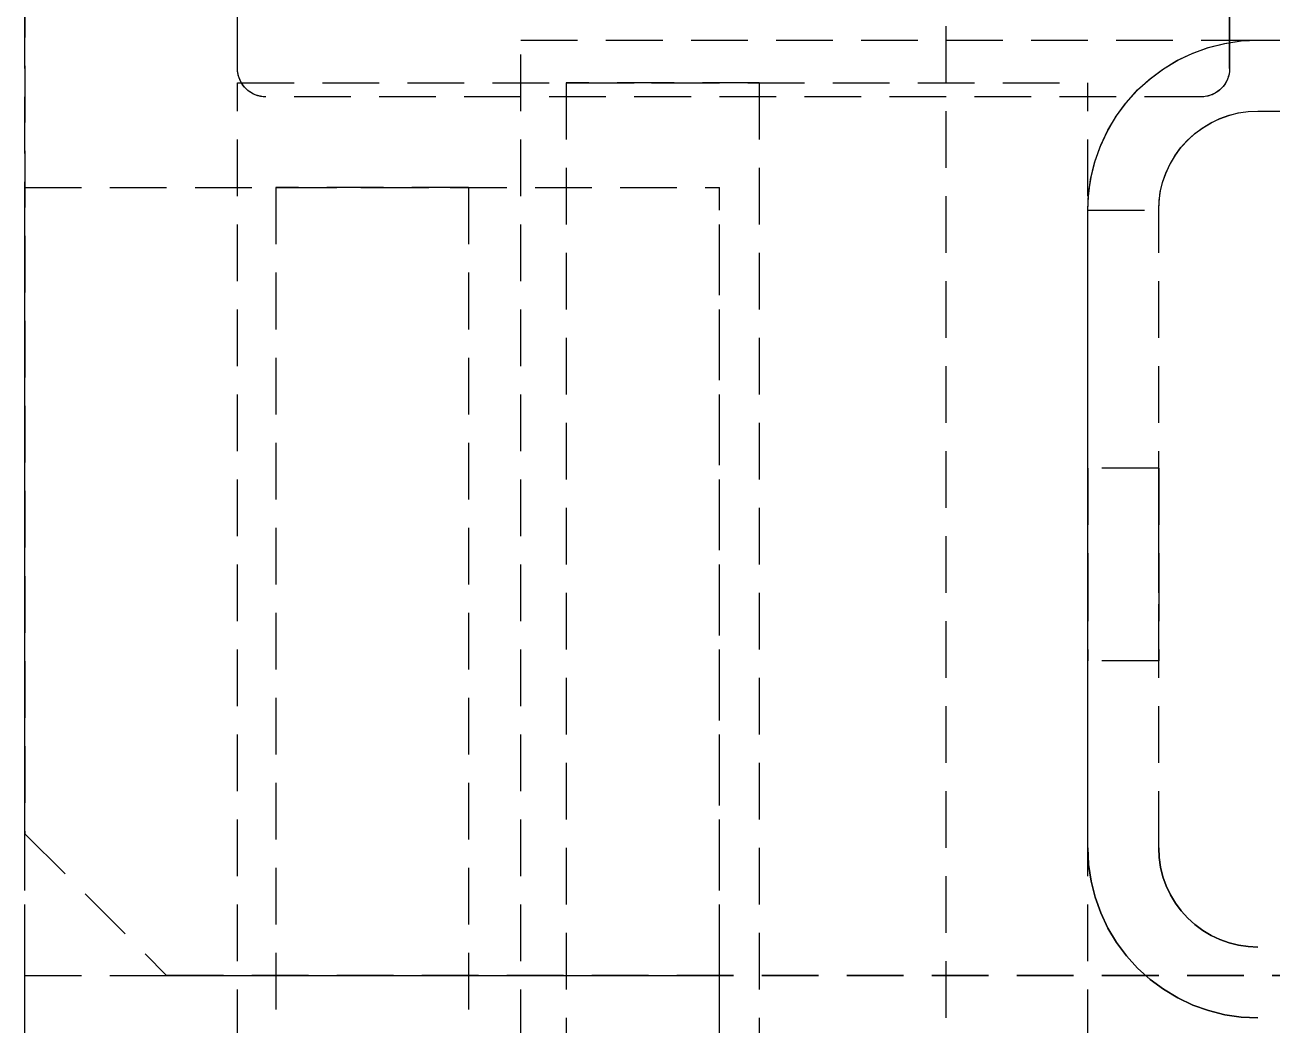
# Model space of a CAD drawing. Header units: metres. Extents: x -200 to 4040, y -1684 to 360.
# Drawn here: x 3542.5 to 3586.5, y -680.25 to -644.96 of the extents above; entities that cross this region are included whole.
import ezdxf

# ---------------------------------------------------------------- set-up
doc = ezdxf.new("R2010")
doc.units = ezdxf.units.M
doc.linetypes.add('DASHED2', pattern=[3, 2, -1])
doc.layers.add('GIZLI', color=8, linetype='DASHED2')

msp = doc.modelspace()

# ---------------------------------------------------------------- linework, layer by layer
at = {"layer": 'GIZLI'}
for points in [[(3542.5, -637.406), (3542.5, -673.5)], [(3542.5, -673.5), (3542.5, -637.406)], [(3550, -646.5), (3550, -641.5)], [(3550, -646.5), (3550, -641.5)], [(3585, -641.5), (3585, -646.5)], [(3585, -646.5), (3585, -641.5)], [(3575, -683), (3575, -642.5)], [(3575, -683), (3575, -642.5)], [(3560, -645.5), (3588.5, -645.5)], [(3560, -720), (3560, -645.5)], [(3560, -645.5), (3588.5, -645.5)], [(3560, -720), (3560, -645.5)], [(3580, -651.5), (3580.029, -650.912), (3580.115, -650.329), (3580.258, -649.758), (3580.457, -649.204), (3580.708, -648.672), (3581.011, -648.167), (3581.362, -647.694), (3581.757, -647.257), (3582.194, -646.862), (3582.667, -646.511), (3583.172, -646.208), (3583.704, -645.957), (3584.258, -645.758), (3584.829, -645.615), (3585.412, -645.529), (3586, -645.5)], [(3580.021, -651), (3580.1, -650.411), (3580.237, -649.832), (3580.43, -649.269), (3580.678, -648.729), (3580.979, -648.216), (3581.328, -647.735), (3581.724, -647.291), (3582.162, -646.888), (3582.637, -646.531), (3583.146, -646.222), (3583.682, -645.966), (3584.241, -645.764), (3584.818, -645.618), (3585.406, -645.529), (3586, -645.5)], [(3586, -645.5), (3612, -645.5)], [(3586, -645.5), (3612, -645.5)], [(3551, -647.5), (3550.902, -647.495), (3550.805, -647.481), (3550.71, -647.457), (3550.617, -647.424), (3550.529, -647.382), (3550.444, -647.331), (3550.366, -647.273), (3550.293, -647.207), (3550.227, -647.134), (3550.169, -647.056), (3550.118, -646.971), (3550.076, -646.883), (3550.043, -646.79), (3550.019, -646.695), (3550.005, -646.598), (3550, -646.5)], [(3551, -647.5), (3550.905, -647.495), (3550.81, -647.482), (3550.717, -647.459), (3550.627, -647.428), (3550.54, -647.388), (3550.458, -647.34), (3550.38, -647.285), (3550.309, -647.222), (3550.243, -647.153), (3550.184, -647.079), (3550.133, -646.998), (3550.09, -646.913), (3550.054, -646.825), (3550.028, -646.733), (3550.01, -646.639), (3550.002, -646.57), (3550, -646.5)], [(3585, -646.5), (3584.995, -646.598), (3584.981, -646.695), (3584.957, -646.79), (3584.924, -646.883), (3584.882, -646.971), (3584.831, -647.056), (3584.773, -647.134), (3584.707, -647.207), (3584.634, -647.273), (3584.556, -647.331), (3584.471, -647.382), (3584.383, -647.424), (3584.29, -647.457), (3584.195, -647.481), (3584.098, -647.495), (3584, -647.5)], [(3585, -646.5), (3584.995, -646.595), (3584.982, -646.69), (3584.959, -646.783), (3584.928, -646.873), (3584.888, -646.96), (3584.84, -647.042), (3584.785, -647.12), (3584.722, -647.191), (3584.653, -647.257), (3584.579, -647.316), (3584.498, -647.367), (3584.413, -647.41), (3584.325, -647.446), (3584.233, -647.472), (3584.139, -647.49), (3584.07, -647.498), (3584, -647.5)], [(3550, -720), (3550, -647)], [(3550, -647), (3580, -647)], [(3550, -720), (3550, -647)], [(3550, -647), (3580, -647)], [(3550, -720), (3550, -647)], [(3550, -647), (3580, -647)], [(3550, -720), (3550, -647)], [(3550, -647), (3580, -647)], [(3568.4, -647), (3561.6, -647)], [(3561.6, -647), (3565, -647)], [(3568.4, -647), (3561.6, -647)], [(3561.6, -647), (3565, -647)], [(3561.6, -647), (3561.6, -720)], [(3561.6, -647), (3561.6, -720)], [(3565, -647), (3568.4, -647)], [(3565, -647), (3568.4, -647)], [(3568.4, -647), (3568.4, -720)], [(3568.4, -647), (3568.4, -720)], [(3580, -720), (3580, -647)], [(3580, -720), (3580, -647)], [(3580, -720), (3580, -647)], [(3580, -720), (3580, -647)], [(3584, -647.5), (3551, -647.5)], [(3584, -647.5), (3551, -647.5)], [(3582.5, -651.5), (3582.517, -651.157), (3582.567, -650.817), (3582.651, -650.484), (3582.766, -650.161), (3582.913, -649.85), (3583.09, -649.556), (3583.294, -649.28), (3583.525, -649.025), (3583.78, -648.794), (3584.056, -648.59), (3584.35, -648.413), (3584.661, -648.266), (3584.984, -648.151), (3585.317, -648.067), (3585.657, -648.017), (3586, -648)], [(3582.512, -651.208), (3582.558, -650.864), (3582.638, -650.527), (3582.751, -650.199), (3582.896, -649.884), (3583.071, -649.584), (3583.275, -649.304), (3583.506, -649.045), (3583.761, -648.81), (3584.038, -648.601), (3584.335, -648.421), (3584.648, -648.272), (3584.974, -648.154), (3585.31, -648.069), (3585.654, -648.017), (3586, -648)], [(3586, -648), (3612, -648)], [(3586, -648), (3612, -648)], [(3542.5, -720), (3542.5, -650.703)], [(3542.5, -650.703), (3567, -650.703)], [(3542.5, -678.5), (3542.5, -650.703)], [(3542.5, -650.703), (3567, -650.703)], [(3558.15, -650.703), (3551.35, -650.703)], [(3551.35, -650.703), (3554.75, -650.703)], [(3551.35, -650.703), (3551.35, -720)], [(3554.75, -650.703), (3558.15, -650.703)], [(3558.15, -650.703), (3558.15, -720)], [(3567, -720), (3567, -650.703)], [(3567, -678.5), (3567, -650.703)], [(3580, -651.5), (3580.021, -651)], [(3580, -674), (3580, -651.5)], [(3580, -651.5), (3582.5, -651.5)], [(3580, -674), (3580, -651.5)], [(3580, -651.5), (3582.5, -651.5)], [(3582.5, -651.5), (3582.512, -651.208)], [(3582.5, -674), (3582.5, -651.5)], [(3582.5, -674), (3582.5, -651.5)], [(3582.5, -660.6), (3580, -660.6)], [(3580, -660.6), (3580, -664)], [(3580, -664), (3580, -660.6)], [(3582.5, -660.6), (3580, -660.6)], [(3580, -660.6), (3580, -664)], [(3580, -664), (3580, -660.6)], [(3582.5, -660.6), (3580, -660.6)], [(3580, -660.6), (3580, -664)], [(3580, -664), (3580, -660.6)], [(3582.5, -660.6), (3580, -660.6)], [(3580, -660.6), (3580, -664)], [(3580, -664), (3580, -660.6)], [(3582.5, -660.6), (3580, -660.6)], [(3580, -660.6), (3580, -664)], [(3580, -664), (3580, -660.6)], [(3582.5, -660.6), (3580, -660.6)], [(3580, -660.6), (3580, -664)], [(3580, -664), (3580, -660.6)], [(3582.5, -660.6), (3580, -660.6)], [(3580, -660.6), (3580, -664)], [(3580, -664), (3580, -660.6)], [(3582.5, -660.6), (3580, -660.6)], [(3580, -660.6), (3580, -664)], [(3580, -664), (3580, -660.6)], [(3582.5, -660.6), (3580, -660.6)], [(3580, -660.6), (3580, -664)], [(3580, -664), (3580, -660.6)], [(3582.5, -660.6), (3580, -660.6)], [(3580, -660.6), (3580, -664)], [(3580, -664), (3580, -660.6)], [(3582.5, -660.6), (3580, -660.6)], [(3580, -660.6), (3580, -664)], [(3580, -664), (3580, -660.6)], [(3582.5, -660.6), (3580, -660.6)], [(3580, -660.6), (3580, -664)], [(3580, -664), (3580, -660.6)], [(3582.5, -660.6), (3580, -660.6)], [(3580, -660.6), (3580, -664)], [(3580, -664), (3580, -660.6)], [(3582.5, -660.6), (3580, -660.6)], [(3580, -660.6), (3580, -664)], [(3580, -664), (3580, -660.6)], [(3582.5, -660.6), (3580, -660.6)], [(3580, -660.6), (3580, -664)], [(3580, -664), (3580, -660.6)], [(3582.5, -660.6), (3580, -660.6)], [(3580, -660.6), (3580, -664)], [(3580, -664), (3580, -660.6)], [(3582.5, -660.6), (3580, -660.6)], [(3580, -660.6), (3580, -664)], [(3580, -664), (3580, -660.6)], [(3582.5, -660.6), (3580, -660.6)], [(3580, -660.6), (3580, -664)], [(3580, -664), (3580, -660.6)], [(3582.5, -660.6), (3580, -660.6)], [(3580, -660.6), (3580, -664)], [(3580, -664), (3580, -660.6)], [(3582.5, -660.6), (3580, -660.6)], [(3580, -660.6), (3580, -664)], [(3580, -664), (3580, -660.6)], [(3582.5, -660.6), (3580, -660.6)], [(3580, -660.6), (3580, -664)], [(3580, -664), (3580, -660.6)], [(3582.5, -660.6), (3580, -660.6)], [(3580, -660.6), (3580, -664)], [(3580, -664), (3580, -660.6)], [(3582.5, -660.6), (3580, -660.6)], [(3580, -660.6), (3580, -664)], [(3580, -664), (3580, -660.6)], [(3582.5, -660.6), (3580, -660.6)], [(3580, -660.6), (3580, -664)], [(3580, -664), (3580, -660.6)], [(3582.5, -660.6), (3580, -660.6)], [(3580, -660.6), (3580, -664)], [(3580, -664), (3580, -660.6)], [(3582.5, -660.6), (3580, -660.6)], [(3580, -660.6), (3580, -664)], [(3580, -664), (3580, -660.6)], [(3582.5, -660.6), (3580, -660.6)], [(3580, -660.6), (3580, -664)], [(3580, -664), (3580, -660.6)], [(3582.5, -660.6), (3580, -660.6)], [(3580, -660.6), (3580, -664)], [(3580, -664), (3580, -660.6)], [(3582.5, -660.6), (3580, -660.6)], [(3580, -660.6), (3580, -664)], [(3580, -664), (3580, -660.6)], [(3582.5, -660.6), (3580, -660.6)], [(3580, -660.6), (3580, -664)], [(3580, -664), (3580, -660.6)], [(3582.5, -660.6), (3580, -660.6)], [(3580, -660.6), (3580, -664)], [(3580, -664), (3580, -660.6)], [(3582.5, -660.6), (3580, -660.6)], [(3580, -660.6), (3580, -664)], [(3580, -664), (3580, -660.6)], [(3582.5, -660.6), (3580, -660.6)], [(3580, -660.6), (3580, -664)], [(3580, -664), (3580, -660.6)], [(3582.5, -660.6), (3580, -660.6)], [(3580, -660.6), (3580, -664)], [(3580, -664), (3580, -660.6)], [(3582.5, -660.6), (3580, -660.6)], [(3580, -660.6), (3580, -664)], [(3580, -664), (3580, -660.6)], [(3582.5, -660.6), (3580, -660.6)], [(3580, -660.6), (3580, -664)], [(3580, -664), (3580, -660.6)], [(3582.5, -660.6), (3580, -660.6)], [(3580, -660.6), (3580, -664)], [(3580, -664), (3580, -660.6)], [(3582.5, -660.6), (3580, -660.6)], [(3580, -660.6), (3580, -664)], [(3580, -664), (3580, -660.6)], [(3582.5, -660.6), (3580, -660.6)], [(3580, -660.6), (3580, -664)], [(3580, -664), (3580, -660.6)], [(3582.5, -660.6), (3580, -660.6)], [(3580, -660.6), (3580, -664)], [(3580, -664), (3580, -660.6)], [(3582.5, -660.6), (3580, -660.6)], [(3580, -660.6), (3580, -664)], [(3580, -664), (3580, -660.6)], [(3582.5, -660.6), (3580, -660.6)], [(3580, -660.6), (3580, -664)], [(3580, -664), (3580, -660.6)], [(3582.5, -660.6), (3580, -660.6)], [(3580, -660.6), (3580, -664)], [(3580, -664), (3580, -660.6)], [(3582.5, -660.6), (3580, -660.6)], [(3580, -660.6), (3580, -664)], [(3580, -664), (3580, -660.6)], [(3582.5, -660.6), (3580, -660.6)], [(3580, -660.6), (3580, -664)], [(3580, -664), (3580, -660.6)], [(3582.5, -660.6), (3580, -660.6)], [(3580, -660.6), (3580, -664)], [(3580, -664), (3580, -660.6)], [(3582.5, -660.6), (3580, -660.6)], [(3580, -660.6), (3580, -664)], [(3580, -664), (3580, -660.6)], [(3582.5, -660.6), (3580, -660.6)], [(3580, -660.6), (3580, -664)], [(3580, -664), (3580, -660.6)], [(3582.5, -660.6), (3580, -660.6)], [(3580, -660.6), (3580, -664)], [(3580, -664), (3580, -660.6)], [(3582.5, -660.6), (3580, -660.6)], [(3580, -660.6), (3580, -664)], [(3580, -664), (3580, -660.6)], [(3582.5, -660.6), (3580, -660.6)], [(3580, -660.6), (3580, -664)], [(3580, -664), (3580, -660.6)], [(3582.5, -660.6), (3580, -660.6)], [(3580, -660.6), (3580, -664)], [(3580, -664), (3580, -660.6)], [(3582.5, -660.6), (3580, -660.6)], [(3580, -660.6), (3580, -664)], [(3580, -664), (3580, -660.6)], [(3582.5, -660.6), (3580, -660.6)], [(3580, -660.6), (3580, -664)], [(3580, -664), (3580, -660.6)], [(3582.5, -660.6), (3580, -660.6)], [(3580, -660.6), (3580, -664)], [(3580, -664), (3580, -660.6)], [(3582.5, -660.6), (3580, -660.6)], [(3580, -660.6), (3580, -664)], [(3580, -664), (3580, -660.6)], [(3582.5, -660.6), (3580, -660.6)], [(3580, -660.6), (3580, -664)], [(3580, -664), (3580, -660.6)], [(3582.5, -660.6), (3580, -660.6)], [(3580, -660.6), (3580, -664)], [(3580, -664), (3580, -660.6)], [(3582.5, -660.6), (3580, -660.6)], [(3580, -660.6), (3580, -664)], [(3580, -664), (3580, -660.6)], [(3582.5, -660.6), (3580, -660.6)], [(3580, -660.6), (3580, -664)], [(3580, -664), (3580, -660.6)], [(3582.5, -660.6), (3580, -660.6)], [(3580, -660.6), (3580, -664)], [(3580, -664), (3580, -660.6)], [(3582.5, -660.6), (3580, -660.6)], [(3580, -660.6), (3580, -664)], [(3580, -664), (3580, -660.6)], [(3582.5, -660.6), (3580, -660.6)], [(3580, -660.6), (3580, -664)], [(3580, -664), (3580, -660.6)], [(3582.5, -660.6), (3580, -660.6)], [(3580, -660.6), (3580, -664)], [(3580, -664), (3580, -660.6)], [(3582.5, -660.6), (3580, -660.6)], [(3580, -660.6), (3580, -664)], [(3580, -664), (3580, -660.6)], [(3582.5, -660.6), (3580, -660.6)], [(3580, -660.6), (3580, -664)], [(3580, -664), (3580, -660.6)], [(3582.5, -660.6), (3580, -660.6)], [(3580, -660.6), (3580, -664)], [(3580, -664), (3580, -660.6)], [(3582.5, -660.6), (3580, -660.6)], [(3580, -660.6), (3580, -664)], [(3580, -664), (3580, -660.6)], [(3582.5, -660.6), (3580, -660.6)], [(3580, -660.6), (3580, -664)], [(3580, -664), (3580, -660.6)], [(3582.5, -660.6), (3580, -660.6)], [(3580, -660.6), (3580, -664)], [(3580, -664), (3580, -660.6)], [(3582.5, -660.6), (3580, -660.6)], [(3580, -660.6), (3580, -664)], [(3580, -664), (3580, -660.6)], [(3582.5, -660.6), (3580, -660.6)], [(3580, -660.6), (3580, -664)], [(3580, -664), (3580, -660.6)], [(3582.5, -660.6), (3580, -660.6)], [(3580, -660.6), (3580, -664)], [(3580, -664), (3580, -660.6)], [(3582.5, -660.6), (3580, -660.6)], [(3580, -660.6), (3580, -664)], [(3580, -664), (3580, -660.6)], [(3582.5, -660.6), (3580, -660.6)], [(3580, -660.6), (3580, -664)], [(3580, -664), (3580, -660.6)], [(3582.5, -660.6), (3580, -660.6)], [(3580, -660.6), (3580, -664)], [(3580, -664), (3580, -660.6)], [(3582.5, -660.6), (3580, -660.6)], [(3580, -660.6), (3580, -664)], [(3580, -664), (3580, -660.6)], [(3582.5, -660.6), (3580, -660.6)], [(3580, -660.6), (3580, -664)], [(3580, -664), (3580, -660.6)], [(3582.5, -660.6), (3580, -660.6)], [(3580, -660.6), (3580, -664)], [(3580, -664), (3580, -660.6)], [(3582.5, -660.6), (3580, -660.6)], [(3580, -660.6), (3580, -664)], [(3580, -664), (3580, -660.6)], [(3582.5, -660.6), (3580, -660.6)], [(3580, -660.6), (3580, -664)], [(3580, -664), (3580, -660.6)], [(3582.5, -660.6), (3580, -660.6)], [(3580, -660.6), (3580, -664)], [(3580, -664), (3580, -660.6)], [(3582.5, -660.6), (3580, -660.6)], [(3580, -660.6), (3580, -664)], [(3580, -664), (3580, -660.6)], [(3582.5, -660.6), (3580, -660.6)], [(3580, -660.6), (3580, -664)], [(3580, -664), (3580, -660.6)], [(3582.5, -660.6), (3580, -660.6)], [(3580, -660.6), (3580, -664)], [(3580, -664), (3580, -660.6)], [(3582.5, -660.6), (3580, -660.6)], [(3580, -660.6), (3580, -664)], [(3580, -664), (3580, -660.6)], [(3582.5, -660.6), (3580, -660.6)], [(3580, -660.6), (3580, -664)], [(3580, -664), (3580, -660.6)], [(3582.5, -660.6), (3580, -660.6)], [(3580, -660.6), (3580, -664)], [(3580, -664), (3580, -660.6)], [(3582.5, -660.6), (3580, -660.6)], [(3580, -660.6), (3580, -664)], [(3580, -664), (3580, -660.6)], [(3582.5, -660.6), (3580, -660.6)], [(3580, -660.6), (3580, -664)], [(3580, -664), (3580, -660.6)], [(3582.5, -660.6), (3580, -660.6)], [(3580, -660.6), (3580, -664)], [(3580, -664), (3580, -660.6)], [(3582.5, -660.6), (3580, -660.6)], [(3580, -660.6), (3580, -664)], [(3580, -664), (3580, -660.6)], [(3582.5, -660.6), (3580, -660.6)], [(3580, -660.6), (3580, -664)], [(3580, -664), (3580, -660.6)], [(3582.5, -660.6), (3580, -660.6)], [(3580, -660.6), (3580, -664)], [(3580, -664), (3580, -660.6)], [(3582.5, -660.6), (3580, -660.6)], [(3580, -660.6), (3580, -664)], [(3580, -664), (3580, -660.6)], [(3582.5, -660.6), (3580, -660.6)], [(3580, -660.6), (3580, -664)], [(3580, -664), (3580, -660.6)], [(3582.5, -660.6), (3580, -660.6)], [(3580, -660.6), (3580, -664)], [(3580, -664), (3580, -660.6)], [(3582.5, -660.6), (3580, -660.6)], [(3580, -660.6), (3580, -664)], [(3580, -664), (3580, -660.6)], [(3582.5, -660.6), (3580, -660.6)], [(3580, -660.6), (3580, -664)], [(3580, -664), (3580, -660.6)], [(3582.5, -660.6), (3580, -660.6)], [(3580, -660.6), (3580, -664)], [(3580, -664), (3580, -660.6)], [(3582.5, -660.6), (3580, -660.6)], [(3580, -660.6), (3580, -664)], [(3580, -664), (3580, -660.6)], [(3582.5, -660.6), (3580, -660.6)], [(3580, -660.6), (3580, -664)], [(3580, -664), (3580, -660.6)], [(3582.5, -660.6), (3580, -660.6)], [(3580, -660.6), (3580, -664)], [(3580, -664), (3580, -660.6)], [(3582.5, -660.6), (3580, -660.6)], [(3580, -660.6), (3580, -664)], [(3580, -664), (3580, -660.6)], [(3582.5, -660.6), (3580, -660.6)], [(3580, -660.6), (3580, -664)], [(3580, -664), (3580, -660.6)], [(3582.5, -660.6), (3580, -660.6)], [(3580, -660.6), (3580, -664)], [(3580, -664), (3580, -660.6)], [(3582.5, -660.6), (3580, -660.6)], [(3580, -660.6), (3580, -664)], [(3580, -664), (3580, -660.6)], [(3582.5, -660.6), (3580, -660.6)], [(3580, -660.6), (3580, -664)], [(3580, -664), (3580, -660.6)], [(3582.5, -660.6), (3580, -660.6)], [(3580, -660.6), (3580, -664)], [(3580, -664), (3580, -660.6)], [(3582.5, -660.6), (3580, -660.6)], [(3580, -660.6), (3580, -664)], [(3580, -664), (3580, -660.6)], [(3582.5, -660.6), (3580, -660.6)], [(3580, -660.6), (3580, -664)], [(3580, -664), (3580, -660.6)], [(3582.5, -660.6), (3580, -660.6)], [(3580, -660.6), (3580, -664)], [(3580, -664), (3580, -660.6)], [(3582.5, -660.6), (3580, -660.6)], [(3580, -660.6), (3580, -664)], [(3580, -664), (3580, -660.6)], [(3582.5, -660.6), (3580, -660.6)], [(3580, -660.6), (3580, -664)], [(3580, -664), (3580, -660.6)], [(3582.5, -660.6), (3580, -660.6)], [(3580, -660.6), (3580, -664)], [(3580, -664), (3580, -660.6)], [(3582.5, -660.6), (3580, -660.6)], [(3580, -660.6), (3580, -664)], [(3580, -664), (3580, -660.6)], [(3582.5, -660.6), (3580, -660.6)], [(3580, -660.6), (3580, -664)], [(3580, -664), (3580, -660.6)], [(3582.5, -660.6), (3580, -660.6)], [(3580, -660.6), (3580, -664)], [(3580, -664), (3580, -660.6)], [(3582.5, -660.6), (3580, -660.6)], [(3580, -660.6), (3580, -664)], [(3580, -664), (3580, -660.6)], [(3582.5, -660.6), (3580, -660.6)], [(3580, -660.6), (3580, -664)], [(3580, -664), (3580, -660.6)], [(3582.5, -660.6), (3580, -660.6)], [(3580, -660.6), (3580, -664)], [(3580, -664), (3580, -660.6)], [(3582.5, -660.6), (3580, -660.6)], [(3580, -660.6), (3580, -664)], [(3580, -664), (3580, -660.6)], [(3582.5, -660.6), (3580, -660.6)], [(3580, -660.6), (3580, -664)], [(3580, -664), (3580, -660.6)], [(3582.5, -660.6), (3580, -660.6)], [(3580, -660.6), (3580, -664)], [(3580, -664), (3580, -660.6)], [(3582.5, -660.6), (3582.5, -664)], [(3582.5, -664), (3582.5, -660.6)], [(3582.5, -660.6), (3582.5, -664)], [(3582.5, -664), (3582.5, -660.6)], [(3582.5, -660.6), (3582.5, -664)], [(3582.5, -664), (3582.5, -660.6)], [(3582.5, -660.6), (3582.5, -664)], [(3582.5, -664), (3582.5, -660.6)], [(3582.5, -660.6), (3582.5, -664)], [(3582.5, -664), (3582.5, -660.6)], [(3582.5, -660.6), (3582.5, -664)], [(3582.5, -664), (3582.5, -660.6)], [(3582.5, -660.6), (3582.5, -664)], [(3582.5, -664), (3582.5, -660.6)], [(3582.5, -660.6), (3582.5, -664)], [(3582.5, -664), (3582.5, -660.6)], [(3582.5, -660.6), (3582.5, -664)], [(3582.5, -664), (3582.5, -660.6)], [(3582.5, -660.6), (3582.5, -664)], [(3582.5, -664), (3582.5, -660.6)], [(3582.5, -660.6), (3582.5, -664)], [(3582.5, -664), (3582.5, -660.6)], [(3582.5, -660.6), (3582.5, -664)], [(3582.5, -664), (3582.5, -660.6)], [(3582.5, -660.6), (3582.5, -664)], [(3582.5, -664), (3582.5, -660.6)], [(3582.5, -660.6), (3582.5, -664)], [(3582.5, -664), (3582.5, -660.6)], [(3582.5, -660.6), (3582.5, -664)], [(3582.5, -664), (3582.5, -660.6)], [(3582.5, -660.6), (3582.5, -664)], [(3582.5, -664), (3582.5, -660.6)], [(3582.5, -660.6), (3582.5, -664)], [(3582.5, -664), (3582.5, -660.6)], [(3582.5, -660.6), (3582.5, -664)], [(3582.5, -664), (3582.5, -660.6)], [(3582.5, -660.6), (3582.5, -664)], [(3582.5, -664), (3582.5, -660.6)], [(3582.5, -660.6), (3582.5, -664)], [(3582.5, -664), (3582.5, -660.6)], [(3582.5, -660.6), (3582.5, -664)], [(3582.5, -664), (3582.5, -660.6)], [(3582.5, -660.6), (3582.5, -664)], [(3582.5, -664), (3582.5, -660.6)], [(3582.5, -660.6), (3582.5, -664)], [(3582.5, -664), (3582.5, -660.6)], [(3582.5, -660.6), (3582.5, -664)], [(3582.5, -664), (3582.5, -660.6)], [(3582.5, -660.6), (3582.5, -664)], [(3582.5, -664), (3582.5, -660.6)], [(3582.5, -660.6), (3582.5, -664)], [(3582.5, -664), (3582.5, -660.6)], [(3582.5, -660.6), (3582.5, -664)], [(3582.5, -664), (3582.5, -660.6)], [(3582.5, -660.6), (3582.5, -664)], [(3582.5, -664), (3582.5, -660.6)], [(3582.5, -660.6), (3582.5, -664)], [(3582.5, -664), (3582.5, -660.6)], [(3582.5, -660.6), (3582.5, -664)], [(3582.5, -664), (3582.5, -660.6)], [(3582.5, -660.6), (3582.5, -664)], [(3582.5, -664), (3582.5, -660.6)], [(3582.5, -660.6), (3582.5, -664)], [(3582.5, -664), (3582.5, -660.6)], [(3582.5, -660.6), (3582.5, -664)], [(3582.5, -664), (3582.5, -660.6)], [(3582.5, -660.6), (3582.5, -664)], [(3582.5, -664), (3582.5, -660.6)], [(3582.5, -660.6), (3582.5, -664)], [(3582.5, -664), (3582.5, -660.6)], [(3582.5, -660.6), (3582.5, -664)], [(3582.5, -664), (3582.5, -660.6)], [(3582.5, -660.6), (3582.5, -664)], [(3582.5, -664), (3582.5, -660.6)], [(3582.5, -660.6), (3582.5, -664)], [(3582.5, -664), (3582.5, -660.6)], [(3582.5, -660.6), (3582.5, -664)], [(3582.5, -664), (3582.5, -660.6)], [(3582.5, -660.6), (3582.5, -664)], [(3582.5, -664), (3582.5, -660.6)], [(3582.5, -660.6), (3582.5, -664)], [(3582.5, -664), (3582.5, -660.6)], [(3582.5, -660.6), (3582.5, -664)], [(3582.5, -664), (3582.5, -660.6)], [(3582.5, -660.6), (3582.5, -664)], [(3582.5, -664), (3582.5, -660.6)], [(3582.5, -660.6), (3582.5, -664)], [(3582.5, -664), (3582.5, -660.6)], [(3582.5, -660.6), (3582.5, -664)], [(3582.5, -664), (3582.5, -660.6)], [(3582.5, -660.6), (3582.5, -664)], [(3582.5, -664), (3582.5, -660.6)], [(3582.5, -660.6), (3582.5, -664)], [(3582.5, -664), (3582.5, -660.6)], [(3582.5, -660.6), (3582.5, -664)], [(3582.5, -664), (3582.5, -660.6)], [(3582.5, -660.6), (3582.5, -664)], [(3582.5, -664), (3582.5, -660.6)], [(3582.5, -660.6), (3582.5, -664)], [(3582.5, -664), (3582.5, -660.6)], [(3582.5, -660.6), (3582.5, -664)], [(3582.5, -664), (3582.5, -660.6)], [(3582.5, -660.6), (3582.5, -664)], [(3582.5, -664), (3582.5, -660.6)], [(3582.5, -660.6), (3582.5, -664)], [(3582.5, -664), (3582.5, -660.6)], [(3582.5, -660.6), (3582.5, -664)], [(3582.5, -664), (3582.5, -660.6)], [(3582.5, -660.6), (3582.5, -664)], [(3582.5, -664), (3582.5, -660.6)], [(3582.5, -660.6), (3582.5, -664)], [(3582.5, -664), (3582.5, -660.6)], [(3582.5, -660.6), (3582.5, -664)], [(3582.5, -664), (3582.5, -660.6)], [(3582.5, -660.6), (3582.5, -664)], [(3582.5, -664), (3582.5, -660.6)], [(3582.5, -660.6), (3582.5, -664)], [(3582.5, -664), (3582.5, -660.6)], [(3582.5, -660.6), (3582.5, -664)], [(3582.5, -664), (3582.5, -660.6)], [(3582.5, -660.6), (3582.5, -664)], [(3582.5, -664), (3582.5, -660.6)], [(3582.5, -660.6), (3582.5, -664)], [(3582.5, -664), (3582.5, -660.6)], [(3582.5, -660.6), (3582.5, -664)], [(3582.5, -664), (3582.5, -660.6)], [(3582.5, -660.6), (3582.5, -664)], [(3582.5, -664), (3582.5, -660.6)], [(3582.5, -660.6), (3582.5, -664)], [(3582.5, -664), (3582.5, -660.6)], [(3582.5, -660.6), (3582.5, -664)], [(3582.5, -664), (3582.5, -660.6)], [(3582.5, -660.6), (3582.5, -664)], [(3582.5, -664), (3582.5, -660.6)], [(3582.5, -660.6), (3582.5, -664)], [(3582.5, -664), (3582.5, -660.6)], [(3582.5, -660.6), (3582.5, -664)], [(3582.5, -664), (3582.5, -660.6)], [(3582.5, -660.6), (3582.5, -664)], [(3582.5, -664), (3582.5, -660.6)], [(3582.5, -660.6), (3582.5, -664)], [(3582.5, -664), (3582.5, -660.6)], [(3582.5, -660.6), (3582.5, -664)], [(3582.5, -664), (3582.5, -660.6)], [(3582.5, -660.6), (3582.5, -664)], [(3582.5, -664), (3582.5, -660.6)], [(3582.5, -660.6), (3582.5, -664)], [(3582.5, -664), (3582.5, -660.6)], [(3582.5, -660.6), (3582.5, -664)], [(3582.5, -664), (3582.5, -660.6)], [(3582.5, -660.6), (3582.5, -664)], [(3582.5, -664), (3582.5, -660.6)], [(3582.5, -660.6), (3582.5, -664)], [(3582.5, -664), (3582.5, -660.6)], [(3582.5, -660.6), (3582.5, -664)], [(3582.5, -664), (3582.5, -660.6)], [(3582.5, -660.6), (3582.5, -664)], [(3582.5, -664), (3582.5, -660.6)], [(3582.5, -660.6), (3582.5, -664)], [(3582.5, -664), (3582.5, -660.6)], [(3582.5, -660.6), (3582.5, -664)], [(3582.5, -664), (3582.5, -660.6)], [(3582.5, -660.6), (3582.5, -664)], [(3582.5, -664), (3582.5, -660.6)], [(3582.5, -660.6), (3582.5, -664)], [(3582.5, -664), (3582.5, -660.6)], [(3582.5, -660.6), (3582.5, -664)], [(3582.5, -664), (3582.5, -660.6)], [(3582.5, -660.6), (3582.5, -664)], [(3582.5, -664), (3582.5, -660.6)], [(3582.5, -660.6), (3582.5, -664)], [(3582.5, -664), (3582.5, -660.6)], [(3582.5, -660.6), (3582.5, -664)], [(3582.5, -664), (3582.5, -660.6)], [(3582.5, -660.6), (3582.5, -664)], [(3582.5, -664), (3582.5, -660.6)], [(3582.5, -660.6), (3582.5, -664)], [(3582.5, -664), (3582.5, -660.6)], [(3582.5, -660.6), (3582.5, -664)], [(3582.5, -664), (3582.5, -660.6)], [(3582.5, -660.6), (3582.5, -664)], [(3582.5, -664), (3582.5, -660.6)], [(3582.5, -660.6), (3582.5, -664)], [(3582.5, -664), (3582.5, -660.6)], [(3582.5, -660.6), (3582.5, -664)], [(3582.5, -664), (3582.5, -660.6)], [(3582.5, -660.6), (3582.5, -664)], [(3582.5, -664), (3582.5, -660.6)], [(3582.5, -660.6), (3582.5, -664)], [(3582.5, -664), (3582.5, -660.6)], [(3582.5, -660.6), (3582.5, -664)], [(3582.5, -664), (3582.5, -660.6)], [(3582.5, -660.6), (3582.5, -664)], [(3582.5, -664), (3582.5, -660.6)], [(3582.5, -660.6), (3582.5, -664)], [(3582.5, -664), (3582.5, -660.6)], [(3582.5, -660.6), (3582.5, -664)], [(3582.5, -664), (3582.5, -660.6)], [(3582.5, -660.6), (3582.5, -664)], [(3582.5, -664), (3582.5, -660.6)], [(3582.5, -660.6), (3582.5, -664)], [(3582.5, -664), (3582.5, -660.6)], [(3582.5, -660.6), (3582.5, -664)], [(3582.5, -664), (3582.5, -660.6)], [(3582.5, -660.6), (3582.5, -664)], [(3582.5, -664), (3582.5, -660.6)], [(3582.5, -660.6), (3582.5, -664)], [(3582.5, -664), (3582.5, -660.6)], [(3582.5, -660.6), (3582.5, -664)], [(3582.5, -664), (3582.5, -660.6)], [(3582.5, -660.6), (3582.5, -664)], [(3582.5, -664), (3582.5, -660.6)], [(3582.5, -660.6), (3582.5, -664)], [(3582.5, -664), (3582.5, -660.6)], [(3582.5, -660.6), (3582.5, -664)], [(3582.5, -664), (3582.5, -660.6)], [(3582.5, -660.6), (3582.5, -664)], [(3582.5, -664), (3582.5, -660.6)], [(3582.5, -660.6), (3582.5, -664)], [(3582.5, -664), (3582.5, -660.6)], [(3582.5, -660.6), (3582.5, -664)], [(3582.5, -664), (3582.5, -660.6)], [(3582.5, -660.6), (3582.5, -664)], [(3582.5, -664), (3582.5, -660.6)], [(3582.5, -660.6), (3582.5, -664)], [(3582.5, -664), (3582.5, -660.6)], [(3582.5, -660.6), (3582.5, -664)], [(3582.5, -664), (3582.5, -660.6)], [(3582.5, -660.6), (3582.5, -664)], [(3582.5, -664), (3582.5, -660.6)], [(3582.5, -660.6), (3582.5, -664)], [(3582.5, -664), (3582.5, -660.6)], [(3582.5, -660.6), (3582.5, -664)], [(3582.5, -664), (3582.5, -660.6)], [(3582.5, -660.6), (3582.5, -664)], [(3582.5, -664), (3582.5, -660.6)], [(3582.5, -660.6), (3582.5, -664)], [(3582.5, -664), (3582.5, -660.6)], [(3582.5, -660.6), (3582.5, -664)], [(3582.5, -664), (3582.5, -660.6)], [(3582.5, -660.6), (3582.5, -664)], [(3582.5, -664), (3582.5, -660.6)], [(3582.5, -660.6), (3582.5, -664)], [(3582.5, -664), (3582.5, -660.6)], [(3582.5, -660.6), (3582.5, -664)], [(3582.5, -664), (3582.5, -660.6)], [(3582.5, -660.6), (3582.5, -664)], [(3582.5, -664), (3582.5, -660.6)], [(3580, -667.4), (3580, -664)], [(3580, -664), (3580, -667.4)], [(3580, -667.4), (3580, -664)], [(3580, -664), (3580, -667.4)], [(3580, -667.4), (3580, -664)], [(3580, -664), (3580, -667.4)], [(3580, -667.4), (3580, -664)], [(3580, -664), (3580, -667.4)], [(3580, -667.4), (3580, -664)], [(3580, -664), (3580, -667.4)], [(3580, -667.4), (3580, -664)], [(3580, -664), (3580, -667.4)], [(3580, -667.4), (3580, -664)], [(3580, -664), (3580, -667.4)], [(3580, -667.4), (3580, -664)], [(3580, -664), (3580, -667.4)], [(3580, -667.4), (3580, -664)], [(3580, -664), (3580, -667.4)], [(3580, -667.4), (3580, -664)], [(3580, -664), (3580, -667.4)], [(3580, -667.4), (3580, -664)], [(3580, -664), (3580, -667.4)], [(3580, -667.4), (3580, -664)], [(3580, -664), (3580, -667.4)], [(3580, -667.4), (3580, -664)], [(3580, -664), (3580, -667.4)], [(3580, -667.4), (3580, -664)], [(3580, -664), (3580, -667.4)], [(3580, -667.4), (3580, -664)], [(3580, -664), (3580, -667.4)], [(3580, -667.4), (3580, -664)], [(3580, -664), (3580, -667.4)], [(3580, -667.4), (3580, -664)], [(3580, -664), (3580, -667.4)], [(3580, -667.4), (3580, -664)], [(3580, -664), (3580, -667.4)], [(3580, -667.4), (3580, -664)], [(3580, -664), (3580, -667.4)], [(3580, -667.4), (3580, -664)], [(3580, -664), (3580, -667.4)], [(3580, -667.4), (3580, -664)], [(3580, -664), (3580, -667.4)], [(3580, -667.4), (3580, -664)], [(3580, -664), (3580, -667.4)], [(3580, -667.4), (3580, -664)], [(3580, -664), (3580, -667.4)], [(3580, -667.4), (3580, -664)], [(3580, -664), (3580, -667.4)], [(3580, -667.4), (3580, -664)], [(3580, -664), (3580, -667.4)], [(3580, -667.4), (3580, -664)], [(3580, -664), (3580, -667.4)], [(3580, -667.4), (3580, -664)], [(3580, -664), (3580, -667.4)], [(3580, -667.4), (3580, -664)], [(3580, -664), (3580, -667.4)], [(3580, -667.4), (3580, -664)], [(3580, -664), (3580, -667.4)], [(3580, -667.4), (3580, -664)], [(3580, -664), (3580, -667.4)], [(3580, -667.4), (3580, -664)], [(3580, -664), (3580, -667.4)], [(3580, -667.4), (3580, -664)], [(3580, -664), (3580, -667.4)], [(3580, -667.4), (3580, -664)], [(3580, -664), (3580, -667.4)], [(3580, -667.4), (3580, -664)], [(3580, -664), (3580, -667.4)], [(3580, -667.4), (3580, -664)], [(3580, -664), (3580, -667.4)], [(3580, -667.4), (3580, -664)], [(3580, -664), (3580, -667.4)], [(3580, -667.4), (3580, -664)], [(3580, -664), (3580, -667.4)], [(3580, -667.4), (3580, -664)], [(3580, -664), (3580, -667.4)], [(3580, -667.4), (3580, -664)], [(3580, -664), (3580, -667.4)], [(3580, -667.4), (3580, -664)], [(3580, -664), (3580, -667.4)], [(3580, -667.4), (3580, -664)], [(3580, -664), (3580, -667.4)], [(3580, -667.4), (3580, -664)], [(3580, -664), (3580, -667.4)], [(3580, -667.4), (3580, -664)], [(3580, -664), (3580, -667.4)], [(3580, -667.4), (3580, -664)], [(3580, -664), (3580, -667.4)], [(3580, -667.4), (3580, -664)], [(3580, -664), (3580, -667.4)], [(3580, -667.4), (3580, -664)], [(3580, -664), (3580, -667.4)], [(3580, -667.4), (3580, -664)], [(3580, -664), (3580, -667.4)], [(3580, -667.4), (3580, -664)], [(3580, -664), (3580, -667.4)], [(3580, -667.4), (3580, -664)], [(3580, -664), (3580, -667.4)], [(3580, -667.4), (3580, -664)], [(3580, -664), (3580, -667.4)], [(3580, -667.4), (3580, -664)], [(3580, -664), (3580, -667.4)], [(3580, -667.4), (3580, -664)], [(3580, -664), (3580, -667.4)], [(3580, -667.4), (3580, -664)], [(3580, -664), (3580, -667.4)], [(3580, -667.4), (3580, -664)], [(3580, -664), (3580, -667.4)], [(3580, -667.4), (3580, -664)], [(3580, -664), (3580, -667.4)], [(3580, -667.4), (3580, -664)], [(3580, -664), (3580, -667.4)], [(3580, -667.4), (3580, -664)], [(3580, -664), (3580, -667.4)], [(3580, -667.4), (3580, -664)], [(3580, -664), (3580, -667.4)], [(3580, -667.4), (3580, -664)], [(3580, -664), (3580, -667.4)], [(3580, -667.4), (3580, -664)], [(3580, -664), (3580, -667.4)], [(3580, -667.4), (3580, -664)], [(3580, -664), (3580, -667.4)], [(3580, -667.4), (3580, -664)], [(3580, -664), (3580, -667.4)], [(3580, -667.4), (3580, -664)], [(3580, -664), (3580, -667.4)], [(3580, -667.4), (3580, -664)], [(3580, -664), (3580, -667.4)], [(3580, -667.4), (3580, -664)], [(3580, -664), (3580, -667.4)], [(3580, -667.4), (3580, -664)], [(3580, -664), (3580, -667.4)], [(3580, -667.4), (3580, -664)], [(3580, -664), (3580, -667.4)], [(3580, -667.4), (3580, -664)], [(3580, -664), (3580, -667.4)], [(3580, -667.4), (3580, -664)], [(3580, -664), (3580, -667.4)], [(3580, -667.4), (3580, -664)], [(3580, -664), (3580, -667.4)], [(3580, -667.4), (3580, -664)], [(3580, -664), (3580, -667.4)], [(3580, -667.4), (3580, -664)], [(3580, -664), (3580, -667.4)], [(3580, -667.4), (3580, -664)], [(3580, -664), (3580, -667.4)], [(3580, -667.4), (3580, -664)], [(3580, -664), (3580, -667.4)], [(3580, -667.4), (3580, -664)], [(3580, -664), (3580, -667.4)], [(3580, -667.4), (3580, -664)], [(3580, -664), (3580, -667.4)], [(3580, -667.4), (3580, -664)], [(3580, -664), (3580, -667.4)], [(3580, -667.4), (3580, -664)], [(3580, -664), (3580, -667.4)], [(3580, -667.4), (3580, -664)], [(3580, -664), (3580, -667.4)], [(3580, -667.4), (3580, -664)], [(3580, -664), (3580, -667.4)], [(3580, -667.4), (3580, -664)], [(3580, -664), (3580, -667.4)], [(3580, -667.4), (3580, -664)], [(3580, -664), (3580, -667.4)], [(3580, -667.4), (3580, -664)], [(3580, -664), (3580, -667.4)], [(3580, -667.4), (3580, -664)], [(3580, -664), (3580, -667.4)], [(3580, -667.4), (3580, -664)], [(3580, -664), (3580, -667.4)], [(3580, -667.4), (3580, -664)], [(3580, -664), (3580, -667.4)], [(3580, -667.4), (3580, -664)], [(3580, -664), (3580, -667.4)], [(3580, -667.4), (3580, -664)], [(3580, -664), (3580, -667.4)], [(3580, -667.4), (3580, -664)], [(3580, -664), (3580, -667.4)], [(3580, -667.4), (3580, -664)], [(3580, -664), (3580, -667.4)], [(3580, -667.4), (3580, -664)], [(3580, -664), (3580, -667.4)], [(3580, -667.4), (3580, -664)], [(3580, -664), (3580, -667.4)], [(3580, -667.4), (3580, -664)], [(3580, -664), (3580, -667.4)], [(3580, -667.4), (3580, -664)], [(3580, -664), (3580, -667.4)], [(3580, -667.4), (3580, -664)], [(3580, -664), (3580, -667.4)], [(3580, -667.4), (3580, -664)], [(3580, -664), (3580, -667.4)], [(3580, -667.4), (3580, -664)], [(3580, -664), (3580, -667.4)], [(3580, -667.4), (3580, -664)], [(3580, -664), (3580, -667.4)], [(3580, -667.4), (3580, -664)], [(3580, -664), (3580, -667.4)], [(3580, -667.4), (3580, -664)], [(3580, -664), (3580, -667.4)], [(3580, -667.4), (3580, -664)], [(3580, -664), (3580, -667.4)], [(3580, -667.4), (3580, -664)], [(3580, -664), (3580, -667.4)], [(3580, -667.4), (3580, -664)], [(3580, -664), (3580, -667.4)], [(3580, -667.4), (3580, -664)], [(3580, -664), (3580, -667.4)], [(3580, -667.4), (3580, -664)], [(3580, -664), (3580, -667.4)], [(3580, -667.4), (3580, -664)], [(3580, -664), (3580, -667.4)], [(3580, -667.4), (3580, -664)], [(3580, -664), (3580, -667.4)], [(3580, -667.4), (3580, -664)], [(3580, -664), (3580, -667.4)], [(3580, -667.4), (3580, -664)], [(3580, -664), (3580, -667.4)], [(3580, -667.4), (3580, -664)], [(3580, -664), (3580, -667.4)], [(3580, -667.4), (3580, -664)], [(3580, -664), (3580, -667.4)], [(3580, -667.4), (3580, -664)], [(3580, -664), (3580, -667.4)], [(3580, -667.4), (3580, -664)], [(3580, -664), (3580, -667.4)], [(3580, -667.4), (3580, -664)], [(3580, -664), (3580, -667.4)], [(3580, -667.4), (3580, -664)], [(3580, -664), (3580, -667.4)], [(3580, -667.4), (3580, -664)], [(3580, -664), (3580, -667.4)], [(3580, -667.4), (3580, -664)], [(3580, -664), (3580, -667.4)], [(3580, -667.4), (3580, -664)], [(3580, -664), (3580, -667.4)], [(3580, -667.4), (3580, -664)], [(3580, -664), (3580, -667.4)], [(3580, -667.4), (3580, -664)], [(3580, -664), (3580, -667.4)], [(3580, -667.4), (3580, -664)], [(3580, -664), (3580, -667.4)], [(3580, -667.4), (3580, -664)], [(3580, -664), (3580, -667.4)], [(3580, -667.4), (3580, -664)], [(3580, -664), (3580, -667.4)], [(3580, -667.4), (3580, -664)], [(3580, -664), (3580, -667.4)], [(3582.5, -667.4), (3582.5, -664)], [(3582.5, -664), (3582.5, -667.4)], [(3582.5, -667.4), (3582.5, -664)], [(3582.5, -664), (3582.5, -667.4)], [(3582.5, -667.4), (3582.5, -664)], [(3582.5, -664), (3582.5, -667.4)], [(3582.5, -667.4), (3582.5, -664)], [(3582.5, -664), (3582.5, -667.4)], [(3582.5, -667.4), (3582.5, -664)], [(3582.5, -664), (3582.5, -667.4)], [(3582.5, -667.4), (3582.5, -664)], [(3582.5, -664), (3582.5, -667.4)], [(3582.5, -667.4), (3582.5, -664)], [(3582.5, -664), (3582.5, -667.4)], [(3582.5, -667.4), (3582.5, -664)], [(3582.5, -664), (3582.5, -667.4)], [(3582.5, -667.4), (3582.5, -664)], [(3582.5, -664), (3582.5, -667.4)], [(3582.5, -667.4), (3582.5, -664)], [(3582.5, -664), (3582.5, -667.4)], [(3582.5, -667.4), (3582.5, -664)], [(3582.5, -664), (3582.5, -667.4)], [(3582.5, -667.4), (3582.5, -664)], [(3582.5, -664), (3582.5, -667.4)], [(3582.5, -667.4), (3582.5, -664)], [(3582.5, -664), (3582.5, -667.4)], [(3582.5, -667.4), (3582.5, -664)], [(3582.5, -664), (3582.5, -667.4)], [(3582.5, -667.4), (3582.5, -664)], [(3582.5, -664), (3582.5, -667.4)], [(3582.5, -667.4), (3582.5, -664)], [(3582.5, -664), (3582.5, -667.4)], [(3582.5, -667.4), (3582.5, -664)], [(3582.5, -664), (3582.5, -667.4)], [(3582.5, -667.4), (3582.5, -664)], [(3582.5, -664), (3582.5, -667.4)], [(3582.5, -667.4), (3582.5, -664)], [(3582.5, -664), (3582.5, -667.4)], [(3582.5, -667.4), (3582.5, -664)], [(3582.5, -664), (3582.5, -667.4)], [(3582.5, -667.4), (3582.5, -664)], [(3582.5, -664), (3582.5, -667.4)], [(3582.5, -667.4), (3582.5, -664)], [(3582.5, -664), (3582.5, -667.4)], [(3582.5, -667.4), (3582.5, -664)], [(3582.5, -664), (3582.5, -667.4)], [(3582.5, -667.4), (3582.5, -664)], [(3582.5, -664), (3582.5, -667.4)], [(3582.5, -667.4), (3582.5, -664)], [(3582.5, -664), (3582.5, -667.4)], [(3582.5, -667.4), (3582.5, -664)], [(3582.5, -664), (3582.5, -667.4)], [(3582.5, -667.4), (3582.5, -664)], [(3582.5, -664), (3582.5, -667.4)], [(3582.5, -667.4), (3582.5, -664)], [(3582.5, -664), (3582.5, -667.4)], [(3582.5, -667.4), (3582.5, -664)], [(3582.5, -664), (3582.5, -667.4)], [(3582.5, -667.4), (3582.5, -664)], [(3582.5, -664), (3582.5, -667.4)], [(3582.5, -667.4), (3582.5, -664)], [(3582.5, -664), (3582.5, -667.4)], [(3582.5, -667.4), (3582.5, -664)], [(3582.5, -664), (3582.5, -667.4)], [(3582.5, -667.4), (3582.5, -664)], [(3582.5, -664), (3582.5, -667.4)], [(3582.5, -667.4), (3582.5, -664)], [(3582.5, -664), (3582.5, -667.4)], [(3582.5, -667.4), (3582.5, -664)], [(3582.5, -664), (3582.5, -667.4)], [(3582.5, -667.4), (3582.5, -664)], [(3582.5, -664), (3582.5, -667.4)], [(3582.5, -667.4), (3582.5, -664)], [(3582.5, -664), (3582.5, -667.4)], [(3582.5, -667.4), (3582.5, -664)], [(3582.5, -664), (3582.5, -667.4)], [(3582.5, -667.4), (3582.5, -664)], [(3582.5, -664), (3582.5, -667.4)], [(3582.5, -667.4), (3582.5, -664)], [(3582.5, -664), (3582.5, -667.4)], [(3582.5, -667.4), (3582.5, -664)], [(3582.5, -664), (3582.5, -667.4)], [(3582.5, -667.4), (3582.5, -664)], [(3582.5, -664), (3582.5, -667.4)], [(3582.5, -667.4), (3582.5, -664)], [(3582.5, -664), (3582.5, -667.4)], [(3582.5, -667.4), (3582.5, -664)], [(3582.5, -664), (3582.5, -667.4)], [(3582.5, -667.4), (3582.5, -664)], [(3582.5, -664), (3582.5, -667.4)], [(3582.5, -667.4), (3582.5, -664)], [(3582.5, -664), (3582.5, -667.4)], [(3582.5, -667.4), (3582.5, -664)], [(3582.5, -664), (3582.5, -667.4)], [(3582.5, -667.4), (3582.5, -664)], [(3582.5, -664), (3582.5, -667.4)], [(3582.5, -667.4), (3582.5, -664)], [(3582.5, -664), (3582.5, -667.4)], [(3582.5, -667.4), (3582.5, -664)], [(3582.5, -664), (3582.5, -667.4)], [(3582.5, -667.4), (3582.5, -664)], [(3582.5, -664), (3582.5, -667.4)], [(3582.5, -667.4), (3582.5, -664)], [(3582.5, -664), (3582.5, -667.4)], [(3582.5, -667.4), (3582.5, -664)], [(3582.5, -664), (3582.5, -667.4)], [(3582.5, -667.4), (3582.5, -664)], [(3582.5, -664), (3582.5, -667.4)], [(3582.5, -667.4), (3582.5, -664)], [(3582.5, -664), (3582.5, -667.4)], [(3582.5, -667.4), (3582.5, -664)], [(3582.5, -664), (3582.5, -667.4)], [(3582.5, -667.4), (3582.5, -664)], [(3582.5, -664), (3582.5, -667.4)], [(3582.5, -667.4), (3582.5, -664)], [(3582.5, -664), (3582.5, -667.4)], [(3582.5, -667.4), (3582.5, -664)], [(3582.5, -664), (3582.5, -667.4)], [(3582.5, -667.4), (3582.5, -664)], [(3582.5, -664), (3582.5, -667.4)], [(3582.5, -667.4), (3582.5, -664)], [(3582.5, -664), (3582.5, -667.4)], [(3582.5, -667.4), (3582.5, -664)], [(3582.5, -664), (3582.5, -667.4)], [(3582.5, -667.4), (3582.5, -664)], [(3582.5, -664), (3582.5, -667.4)], [(3582.5, -667.4), (3582.5, -664)], [(3582.5, -664), (3582.5, -667.4)], [(3582.5, -667.4), (3582.5, -664)], [(3582.5, -664), (3582.5, -667.4)], [(3582.5, -667.4), (3582.5, -664)], [(3582.5, -664), (3582.5, -667.4)], [(3582.5, -667.4), (3582.5, -664)], [(3582.5, -664), (3582.5, -667.4)], [(3582.5, -667.4), (3582.5, -664)], [(3582.5, -664), (3582.5, -667.4)], [(3582.5, -667.4), (3582.5, -664)], [(3582.5, -664), (3582.5, -667.4)], [(3582.5, -667.4), (3582.5, -664)], [(3582.5, -664), (3582.5, -667.4)], [(3582.5, -667.4), (3582.5, -664)], [(3582.5, -664), (3582.5, -667.4)], [(3582.5, -667.4), (3582.5, -664)], [(3582.5, -664), (3582.5, -667.4)], [(3582.5, -667.4), (3582.5, -664)], [(3582.5, -664), (3582.5, -667.4)], [(3582.5, -667.4), (3582.5, -664)], [(3582.5, -664), (3582.5, -667.4)], [(3582.5, -667.4), (3582.5, -664)], [(3582.5, -664), (3582.5, -667.4)], [(3582.5, -667.4), (3582.5, -664)], [(3582.5, -664), (3582.5, -667.4)], [(3582.5, -667.4), (3582.5, -664)], [(3582.5, -664), (3582.5, -667.4)], [(3582.5, -667.4), (3582.5, -664)], [(3582.5, -664), (3582.5, -667.4)], [(3582.5, -667.4), (3582.5, -664)], [(3582.5, -664), (3582.5, -667.4)], [(3582.5, -667.4), (3582.5, -664)], [(3582.5, -664), (3582.5, -667.4)], [(3582.5, -667.4), (3582.5, -664)], [(3582.5, -664), (3582.5, -667.4)], [(3582.5, -667.4), (3582.5, -664)], [(3582.5, -664), (3582.5, -667.4)], [(3582.5, -667.4), (3582.5, -664)], [(3582.5, -664), (3582.5, -667.4)], [(3582.5, -667.4), (3582.5, -664)], [(3582.5, -664), (3582.5, -667.4)], [(3582.5, -667.4), (3582.5, -664)], [(3582.5, -664), (3582.5, -667.4)], [(3582.5, -667.4), (3582.5, -664)], [(3582.5, -664), (3582.5, -667.4)], [(3582.5, -667.4), (3582.5, -664)], [(3582.5, -664), (3582.5, -667.4)], [(3582.5, -667.4), (3582.5, -664)], [(3582.5, -664), (3582.5, -667.4)], [(3582.5, -667.4), (3582.5, -664)], [(3582.5, -664), (3582.5, -667.4)], [(3582.5, -667.4), (3582.5, -664)], [(3582.5, -664), (3582.5, -667.4)], [(3582.5, -667.4), (3582.5, -664)], [(3582.5, -664), (3582.5, -667.4)], [(3582.5, -667.4), (3582.5, -664)], [(3582.5, -664), (3582.5, -667.4)], [(3582.5, -667.4), (3582.5, -664)], [(3582.5, -664), (3582.5, -667.4)], [(3582.5, -667.4), (3582.5, -664)], [(3582.5, -664), (3582.5, -667.4)], [(3582.5, -667.4), (3582.5, -664)], [(3582.5, -664), (3582.5, -667.4)], [(3582.5, -667.4), (3582.5, -664)], [(3582.5, -664), (3582.5, -667.4)], [(3582.5, -667.4), (3582.5, -664)], [(3582.5, -664), (3582.5, -667.4)], [(3582.5, -667.4), (3582.5, -664)], [(3582.5, -664), (3582.5, -667.4)], [(3582.5, -667.4), (3582.5, -664)], [(3582.5, -664), (3582.5, -667.4)], [(3582.5, -667.4), (3582.5, -664)], [(3582.5, -664), (3582.5, -667.4)], [(3582.5, -667.4), (3582.5, -664)], [(3582.5, -664), (3582.5, -667.4)], [(3582.5, -667.4), (3582.5, -664)], [(3582.5, -664), (3582.5, -667.4)], [(3582.5, -667.4), (3582.5, -664)], [(3582.5, -664), (3582.5, -667.4)], [(3582.5, -667.4), (3582.5, -664)], [(3582.5, -664), (3582.5, -667.4)], [(3582.5, -667.4), (3582.5, -664)], [(3582.5, -664), (3582.5, -667.4)], [(3582.5, -667.4), (3582.5, -664)], [(3582.5, -664), (3582.5, -667.4)], [(3582.5, -667.4), (3582.5, -664)], [(3582.5, -664), (3582.5, -667.4)], [(3582.5, -667.4), (3582.5, -664)], [(3582.5, -664), (3582.5, -667.4)], [(3582.5, -667.4), (3582.5, -664)], [(3582.5, -664), (3582.5, -667.4)], [(3582.5, -667.4), (3582.5, -664)], [(3582.5, -664), (3582.5, -667.4)], [(3582.5, -667.4), (3582.5, -664)], [(3582.5, -664), (3582.5, -667.4)], [(3582.5, -667.4), (3582.5, -664)], [(3582.5, -664), (3582.5, -667.4)], [(3582.5, -667.4), (3582.5, -664)], [(3582.5, -664), (3582.5, -667.4)], [(3582.5, -667.4), (3582.5, -664)], [(3582.5, -664), (3582.5, -667.4)], [(3582.5, -667.4), (3582.5, -664)], [(3582.5, -664), (3582.5, -667.4)], [(3582.5, -667.4), (3582.5, -664)], [(3582.5, -664), (3582.5, -667.4)], [(3582.5, -667.4), (3582.5, -664)], [(3582.5, -664), (3582.5, -667.4)], [(3582.5, -667.4), (3582.5, -664)], [(3582.5, -664), (3582.5, -667.4)], [(3582.5, -667.4), (3582.5, -664)], [(3582.5, -664), (3582.5, -667.4)], [(3582.5, -667.4), (3582.5, -664)], [(3582.5, -664), (3582.5, -667.4)], [(3582.5, -667.4), (3582.5, -664)], [(3582.5, -664), (3582.5, -667.4)], [(3582.5, -667.4), (3582.5, -664)], [(3582.5, -664), (3582.5, -667.4)], [(3582.5, -667.4), (3582.5, -664)], [(3582.5, -664), (3582.5, -667.4)], [(3582.5, -667.4), (3582.5, -664)], [(3582.5, -664), (3582.5, -667.4)], [(3582.5, -667.4), (3580, -667.4)], [(3582.5, -667.4), (3580, -667.4)], [(3582.5, -667.4), (3580, -667.4)], [(3582.5, -667.4), (3580, -667.4)], [(3582.5, -667.4), (3580, -667.4)], [(3582.5, -667.4), (3580, -667.4)], [(3582.5, -667.4), (3580, -667.4)], [(3582.5, -667.4), (3580, -667.4)], [(3582.5, -667.4), (3580, -667.4)], [(3582.5, -667.4), (3580, -667.4)], [(3582.5, -667.4), (3580, -667.4)], [(3582.5, -667.4), (3580, -667.4)], [(3582.5, -667.4), (3580, -667.4)], [(3582.5, -667.4), (3580, -667.4)], [(3582.5, -667.4), (3580, -667.4)], [(3582.5, -667.4), (3580, -667.4)], [(3582.5, -667.4), (3580, -667.4)], [(3582.5, -667.4), (3580, -667.4)], [(3582.5, -667.4), (3580, -667.4)], [(3582.5, -667.4), (3580, -667.4)], [(3582.5, -667.4), (3580, -667.4)], [(3582.5, -667.4), (3580, -667.4)], [(3582.5, -667.4), (3580, -667.4)], [(3582.5, -667.4), (3580, -667.4)], [(3582.5, -667.4), (3580, -667.4)], [(3582.5, -667.4), (3580, -667.4)], [(3582.5, -667.4), (3580, -667.4)], [(3582.5, -667.4), (3580, -667.4)], [(3582.5, -667.4), (3580, -667.4)], [(3582.5, -667.4), (3580, -667.4)], [(3582.5, -667.4), (3580, -667.4)], [(3582.5, -667.4), (3580, -667.4)], [(3582.5, -667.4), (3580, -667.4)], [(3582.5, -667.4), (3580, -667.4)], [(3582.5, -667.4), (3580, -667.4)], [(3582.5, -667.4), (3580, -667.4)], [(3582.5, -667.4), (3580, -667.4)], [(3582.5, -667.4), (3580, -667.4)], [(3582.5, -667.4), (3580, -667.4)], [(3582.5, -667.4), (3580, -667.4)], [(3582.5, -667.4), (3580, -667.4)], [(3582.5, -667.4), (3580, -667.4)], [(3582.5, -667.4), (3580, -667.4)], [(3582.5, -667.4), (3580, -667.4)], [(3582.5, -667.4), (3580, -667.4)], [(3582.5, -667.4), (3580, -667.4)], [(3582.5, -667.4), (3580, -667.4)], [(3582.5, -667.4), (3580, -667.4)], [(3582.5, -667.4), (3580, -667.4)], [(3582.5, -667.4), (3580, -667.4)], [(3582.5, -667.4), (3580, -667.4)], [(3582.5, -667.4), (3580, -667.4)], [(3582.5, -667.4), (3580, -667.4)], [(3582.5, -667.4), (3580, -667.4)], [(3582.5, -667.4), (3580, -667.4)], [(3582.5, -667.4), (3580, -667.4)], [(3582.5, -667.4), (3580, -667.4)], [(3582.5, -667.4), (3580, -667.4)], [(3582.5, -667.4), (3580, -667.4)], [(3582.5, -667.4), (3580, -667.4)], [(3582.5, -667.4), (3580, -667.4)], [(3582.5, -667.4), (3580, -667.4)], [(3582.5, -667.4), (3580, -667.4)], [(3582.5, -667.4), (3580, -667.4)], [(3582.5, -667.4), (3580, -667.4)], [(3582.5, -667.4), (3580, -667.4)], [(3582.5, -667.4), (3580, -667.4)], [(3582.5, -667.4), (3580, -667.4)], [(3582.5, -667.4), (3580, -667.4)], [(3582.5, -667.4), (3580, -667.4)], [(3582.5, -667.4), (3580, -667.4)], [(3582.5, -667.4), (3580, -667.4)], [(3582.5, -667.4), (3580, -667.4)], [(3582.5, -667.4), (3580, -667.4)], [(3582.5, -667.4), (3580, -667.4)], [(3582.5, -667.4), (3580, -667.4)], [(3582.5, -667.4), (3580, -667.4)], [(3582.5, -667.4), (3580, -667.4)], [(3582.5, -667.4), (3580, -667.4)], [(3582.5, -667.4), (3580, -667.4)], [(3582.5, -667.4), (3580, -667.4)], [(3582.5, -667.4), (3580, -667.4)], [(3582.5, -667.4), (3580, -667.4)], [(3582.5, -667.4), (3580, -667.4)], [(3582.5, -667.4), (3580, -667.4)], [(3582.5, -667.4), (3580, -667.4)], [(3582.5, -667.4), (3580, -667.4)], [(3582.5, -667.4), (3580, -667.4)], [(3582.5, -667.4), (3580, -667.4)], [(3582.5, -667.4), (3580, -667.4)], [(3582.5, -667.4), (3580, -667.4)], [(3582.5, -667.4), (3580, -667.4)], [(3582.5, -667.4), (3580, -667.4)], [(3582.5, -667.4), (3580, -667.4)], [(3582.5, -667.4), (3580, -667.4)], [(3582.5, -667.4), (3580, -667.4)], [(3582.5, -667.4), (3580, -667.4)], [(3582.5, -667.4), (3580, -667.4)], [(3582.5, -667.4), (3580, -667.4)], [(3582.5, -667.4), (3580, -667.4)], [(3582.5, -667.4), (3580, -667.4)], [(3582.5, -667.4), (3580, -667.4)], [(3582.5, -667.4), (3580, -667.4)], [(3582.5, -667.4), (3580, -667.4)], [(3582.5, -667.4), (3580, -667.4)], [(3582.5, -667.4), (3580, -667.4)], [(3582.5, -667.4), (3580, -667.4)], [(3582.5, -667.4), (3580, -667.4)], [(3582.5, -667.4), (3580, -667.4)], [(3582.5, -667.4), (3580, -667.4)], [(3582.5, -667.4), (3580, -667.4)], [(3582.5, -667.4), (3580, -667.4)], [(3582.5, -667.4), (3580, -667.4)], [(3582.5, -667.4), (3580, -667.4)], [(3582.5, -667.4), (3580, -667.4)], [(3582.5, -667.4), (3580, -667.4)], [(3582.5, -667.4), (3580, -667.4)], [(3582.5, -667.4), (3580, -667.4)], [(3582.5, -667.4), (3580, -667.4)], [(3582.5, -667.4), (3580, -667.4)], [(3582.5, -667.4), (3580, -667.4)], [(3582.5, -667.4), (3580, -667.4)], [(3582.5, -667.4), (3580, -667.4)], [(3582.5, -667.4), (3580, -667.4)], [(3542.5, -673.5), (3547.5, -678.5)], [(3542.5, -673.5), (3547.5, -678.5)], [(3580, -674), (3580.029, -674.588), (3580.115, -675.171), (3580.258, -675.742), (3580.457, -676.296), (3580.708, -676.828), (3581.011, -677.333), (3581.362, -677.806), (3581.757, -678.243), (3582.194, -678.638), (3582.667, -678.989), (3583.172, -679.292), (3583.704, -679.543), (3584.258, -679.742), (3584.829, -679.885), (3585.412, -679.971), (3586, -680)], [(3586, -680), (3585.412, -679.971), (3584.829, -679.885), (3584.258, -679.742), (3583.704, -679.543), (3583.172, -679.292), (3582.667, -678.989), (3582.194, -678.638), (3581.757, -678.243), (3581.362, -677.806), (3581.011, -677.333), (3580.708, -676.828), (3580.457, -676.296), (3580.258, -675.742), (3580.115, -675.171), (3580.029, -674.588), (3580, -674)], [(3582.5, -674), (3582.517, -674.343), (3582.567, -674.683), (3582.651, -675.016), (3582.766, -675.339), (3582.913, -675.65), (3583.09, -675.944), (3583.294, -676.22), (3583.525, -676.475), (3583.78, -676.706), (3584.056, -676.91), (3584.35, -677.087), (3584.661, -677.234), (3584.984, -677.349), (3585.317, -677.433), (3585.657, -677.483), (3586, -677.5)], [(3586, -677.5), (3585.657, -677.483), (3585.317, -677.433), (3584.984, -677.349), (3584.661, -677.234), (3584.35, -677.087), (3584.056, -676.91), (3583.78, -676.706), (3583.525, -676.475), (3583.294, -676.22), (3583.09, -675.944), (3582.913, -675.65), (3582.766, -675.339), (3582.651, -675.016), (3582.567, -674.683), (3582.517, -674.343), (3582.5, -674)], [(3694, -677.5), (3586, -677.5)], [(3694, -677.5), (3586, -677.5)], [(3542.5, -680.5), (3542.5, -678.5)], [(3542.5, -678.5), (3567, -678.5)], [(3542.5, -678.5), (3567, -678.5)], [(3547.5, -678.5), (3732.5, -678.5)], [(3732.5, -678.5), (3547.5, -678.5)], [(3567, -680.5), (3567, -678.5)], [(3694, -680), (3586, -680)], [(3694, -680), (3586, -680)]]:
    msp.add_lwpolyline(points, dxfattribs=at)

doc.saveas('drawing.dxf')
